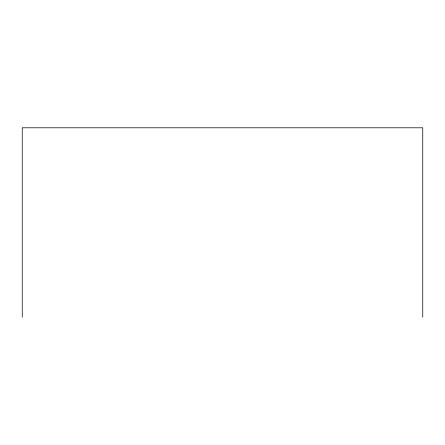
<?xml version="1.0" encoding="UTF-8"?>
<svg xmlns="http://www.w3.org/2000/svg" width="445" height="445" viewBox="0 0 445 445"><rect width="100%" height="100%" fill="white"/><g stroke="black" fill="none" stroke-linecap="round" stroke-linejoin="round"><path stroke-width="0.67" d="M422.75 317.207L422.75 127.793L22.25 127.793L22.25 317.207"/></g></svg>
